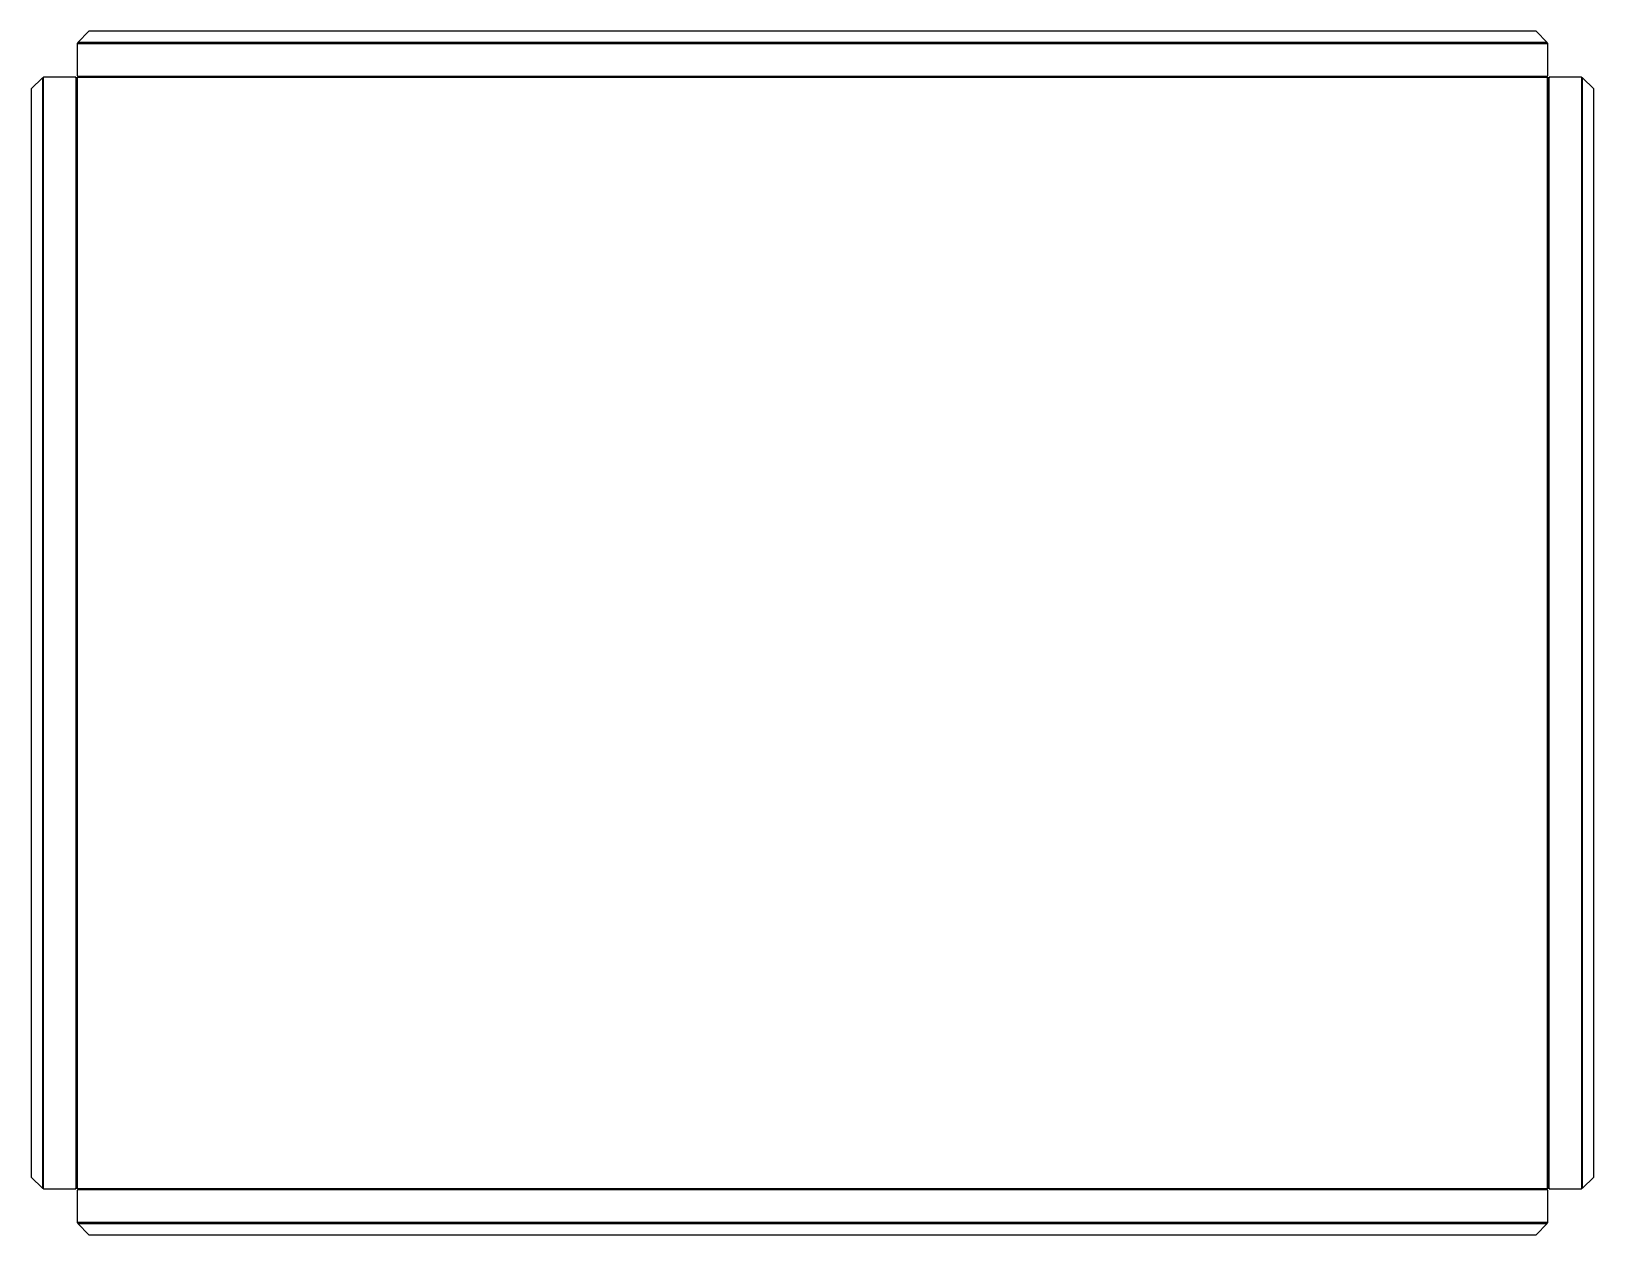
# Model space of a CAD drawing. Header units: millimetres. Extents: x -57 to 1477, y 0 to 1181.
import ezdxf

# ---------------------------------------------------------------- set-up
doc = ezdxf.new("R2010")
doc.units = ezdxf.units.MM

msp = doc.modelspace()

# ---------------------------------------------------------------- linework, layer by layer
at = {"layer": 'BEND'}
for p, q in [((-11.4, 1169.7), (1431.6, 1169.7)), ((-45.1, 45.3), (-45.1, 1136)), ((-11.9, 45.7), (-11.9, 1135.6)), ((-10.9, 1136.6), (1431.2, 1136.6)), ((1432.2, 1135.6), (1432.2, 45.7)), ((1465.3, 1136), (1465.3, 45.3)), ((1431.2, 44.7), (-10.9, 44.7)), ((1431.6, 11.6), (-11.4, 11.6))]:
    msp.add_line(p, q, dxfattribs=at)
at = {"layer": 'CUT'}
for p, q in [((0, 1181.3), (-11, 1170.3)), ((1420.3, 1181.3), (0, 1181.3)), ((1431.3, 1170.3), (1420.3, 1181.3)), ((-11.5, 1169.1), (-11.5, 1137.6)), ((1431.8, 1137.6), (1431.8, 1169.1)), ((-45.6, 1135.6), (-56.6, 1124.6)), ((-12.9, 1136.1), (-44.5, 1136.1)), ((-12.9, 1135.6), (-12.9, 1136.1)), ((-10.9, 1135.6), (-12.9, 1135.6)), ((-11.5, 1137.6), (-10.9, 1137.6)), ((-10.9, 1137.6), (-10.9, 1135.6)), ((1431.2, 1135.6), (1431.2, 1137.6)), ((1431.2, 1137.6), (1431.8, 1137.6)), ((1433.2, 1135.6), (1431.2, 1135.6)), ((1464.8, 1136.1), (1433.2, 1136.1)), ((1433.2, 1136.1), (1433.2, 1135.6)), ((1476.9, 1124.6), (1465.9, 1135.6)), ((-56.6, 1124.6), (-56.6, 56.6)), ((1476.9, 56.6), (1476.9, 1124.6)), ((-56.6, 56.6), (-45.6, 45.6)), ((1465.9, 45.6), (1476.9, 56.6)), ((-44.5, 45.1), (-12.9, 45.1)), ((-12.9, 45.1), (-12.9, 45.7)), ((-12.9, 45.7), (-10.9, 45.7)), ((-10.9, 43.7), (-11.5, 43.7)), ((-11.5, 43.7), (-11.5, 12.1)), ((-10.9, 45.7), (-10.9, 43.7)), ((1431.2, 43.7), (1431.2, 45.7)), ((1431.2, 45.7), (1433.2, 45.7)), ((1431.8, 43.7), (1431.2, 43.7)), ((1431.8, 12.1), (1431.8, 43.7)), ((1433.2, 45.7), (1433.2, 45.1)), ((1433.2, 45.1), (1464.8, 45.1)), ((-11, 11), (0, 0)), ((0, 0), (1420.3, 0)), ((1420.3, 0), (1431.3, 11))]:
    msp.add_line(p, q, dxfattribs=at)
for points in [[(-11, 1170.3), (-11.3, 1169.9), (-11.5, 1169.5), (-11.5, 1169.1)], [(1431.3, 1170.3), (1431.6, 1169.9), (1431.8, 1169.5), (1431.8, 1169.1)], [(-45.6, 1135.6), (-45.2, 1135.9), (-44.9, 1136.1), (-44.5, 1136.1)], [(1465.9, 1135.6), (1465.5, 1135.9), (1465.2, 1136.1), (1464.8, 1136.1)], [(-45.6, 45.6), (-45.2, 45.4), (-44.9, 45.1), (-44.5, 45.1)], [(1465.9, 45.6), (1465.5, 45.4), (1465.2, 45.1), (1464.8, 45.1)], [(-11, 11), (-11.3, 11.4), (-11.5, 11.8), (-11.5, 12.1)], [(1431.3, 11), (1431.6, 11.4), (1431.8, 11.8), (1431.8, 12.1)]]:
    msp.add_open_spline(points, degree=3, dxfattribs=at)
at = {"layer": 'MARK'}
for p, q in [((-11.5, 1169.1), (1431.8, 1169.1)), ((1431.3, 1170.3), (-11, 1170.3)), ((-45.6, 1135.6), (-45.6, 45.6)), ((-44.5, 45.1), (-44.5, 1136.1)), ((-12.5, 45.7), (-12.5, 1135.6)), ((-11.4, 1135.6), (-11.4, 45.7)), ((-10.9, 1137.1), (1431.2, 1137.1)), ((1431.2, 1136), (-10.9, 1136)), ((1431.6, 45.7), (1431.6, 1135.6)), ((1432.8, 1135.6), (1432.8, 45.7)), ((1464.8, 1136.1), (1464.8, 45.1)), ((1465.9, 45.6), (1465.9, 1135.6)), ((-10.9, 45.3), (1431.2, 45.3)), ((1431.2, 44.1), (-10.9, 44.1)), ((1431.8, 12.1), (-11.5, 12.1)), ((-11, 11), (1431.3, 11))]:
    msp.add_line(p, q, dxfattribs=at)

doc.saveas('drawing.dxf')
